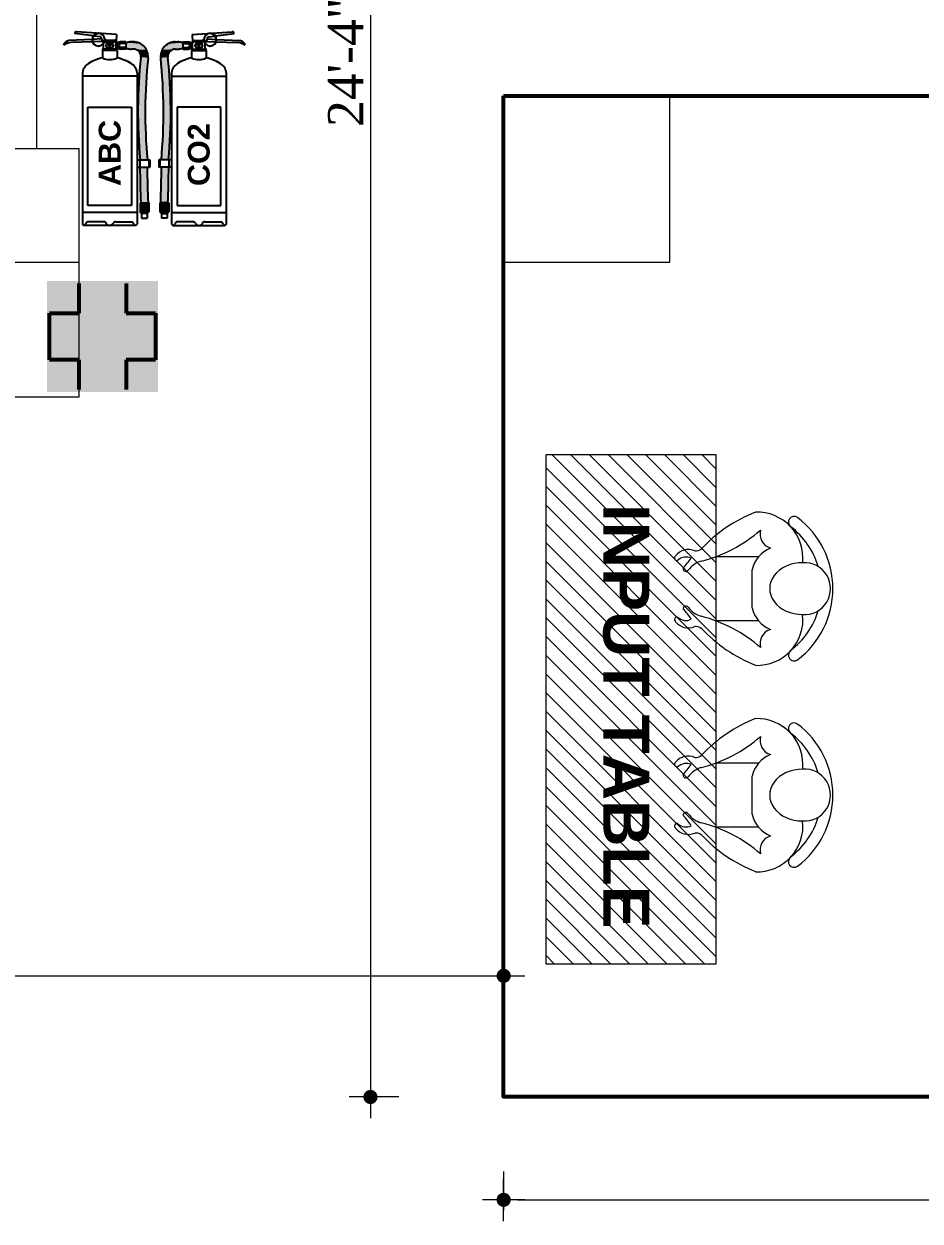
# Model space of a CAD drawing. Header units: inches. Extents: x -250485 to 735580, y -140410 to 288049.
# Drawn here: x 37189 to 37315.6, y 21532 to 21701.2 of the extents above; entities that cross this region are included whole.
import ezdxf

# ---------------------------------------------------------------- set-up
doc = ezdxf.new("R2010")
doc.units = ezdxf.units.IN
doc.header["$MEASUREMENT"] = 0
doc.header["$PDMODE"] = 35
doc.layers.get('0').update_dxf_attribs({"lineweight": 0})
doc.layers.get('Defpoints').update_dxf_attribs({"lineweight": 0})
for name, color, linetype, lineweight in [('COLUMN-2', 102, 'Continuous', 0), ('DIM 01', 250, 'Continuous', 9), ('Layer1', 134, 'Continuous', 0), ('MAN', 215, 'Continuous', 0), ('sheet', 7, 'Continuous', 15), ('Table', 244, 'Continuous', 0), ('TEXT-1', 7, 'Continuous', 0), ('wall', 7, 'Continuous', 0), ('WALL (I)', 7, 'Continuous', 0)]:
    doc.layers.add(name, color=color, linetype=linetype, lineweight=lineweight)
doc.layers.add('FIREACC', color=30, linetype='Continuous')
doc.layers.add('OUTSIDE', color=253, linetype='Continuous')
doc.styles.add('REG', font='times.ttf')
doc.styles.get("Standard").update_dxf_attribs({"font": 'arialbd.ttf', "height": 24})
doc.dimstyles.new('Dim-Pres', dxfattribs={"dimtxt": 5.5, "dimasz": 2, "dimexe": 1.5, "dimexo": 1.5, "dimgap": 1, "dimtad": 3, "dimdec": 0, "dimzin": 3, "dimdsep": 46, "dimlunit": 4, "dimtxsty": 'REG', "dimblk": 'point', "dimcen": 2, "dimclrd": 256, "dimclre": 256, "dimclrt": 7, "dimadec": 0, "dimazin": 0, "dimtfac": 0.75, "dimtdec": 0, "dimtmove": 1, "dimatfit": 3, "dimldrblk": 'point', "dimfxl": 0, "dimtolj": 1, "dimtzin": 0, "dimlwd": -1, "dimlwe": -1, "dimarcsym": 1})

# ---------------------------------------------------------------- blocks, each defined once
blk = doc.blocks.new('A$C0A385B62')
at = {"layer": 'MAN'}
for p, q in [((12.80305191420848, 13.80214196451243), (5.246626955540705, 13.80214196451243)), ((5.246626955540705, 8.742395382917035), (5.246626955540705, 13.80214196451243)), ((12.80305191420848, 8.742395382917035), (12.80305191420848, 13.80214196451243)), ((6.784432283155183, 9.500194757591544), (11.265246586594, 9.500194757591544))]:
    blk.add_line(p, q, dxfattribs=at)
for centre, major_axis, ratio, start_param, end_param in [((6.291864998795062, 17.02653517760746), (1.330345823937488, -1.330345823937491), 0.9999999999977816, 3.011755567882602, 4.336791129735035), ((5.391966378050707, 18.34442382934912), (0.2134425236567027, 0.2134425236567026), 0.9999999999974256, -0.9903661476277168, 1.743844077507616), ((12.65771249169847, 18.34442382934912), (0.2134425236567026, -0.2134425236567027), 0.9999999999974256, 1.397748576082175, 4.131958801217509), ((11.75781387095412, 17.02653517760746), (1.330345823936892, 1.33034582393689), 0.9999999999985387, -1.195198476144889, 0.1298370857076663), ((6.722268590692692, 17.28868438648033), (1.014736198392688, 1.014736198392687), 0.9999999999994011, 1.590736801762065, 2.798432656722235), ((3.039559556335007, 20.8822419551766), (3.420265618158865, 3.420265618158862), 0.9999999999710878, 4.442781796797042, 4.759624155095366), ((8.738014996295531, 14.61653963441176), (2.185140766254475, -2.18514076625448), 0.9999999999983836, 3.016096205032031, 3.635716174250643), ((6.683346309542682, 17.32390668227572), (0.2195165364007317, -0.2195165364007318), 0.9999999999550492, 6.040082380256673, 8.853084092341538), ((11.3663325602065, 17.32390668227572), (0.2195165364007318, 0.2195165364007317), 0.9999999999550492, 0.5716938684278416, 3.384695580512707), ((9.311663873453654, 14.61653963441176), (2.185140766254467, 2.185140766254466), 0.999999999996424, -0.4941235206615008, 0.1254964485580055), ((53.02784726960453, 68.45595026975613), (46.44218521651676, -46.44218521651679), 0.9999999991443549, 4.81195643080859, 4.835193538654237), ((11.32741027905649, 17.28868438648033), (1.014736198392089, 1.014736198392089), 0.9999999999994885, -1.227636329928234, -0.0199404749671928), ((3.521507891495275, 16.15331630651462), (0.7438983915993324, -0.7438983915993334), 0.999999999998362, 0.1201904508699337, 0.9031787789964641), ((14.52817097825391, 16.15331630651462), (0.7438983915994333, 0.7438983915994326), 0.9999999999981568, 2.23841387459333, 3.021402202719569), ((16.25948536622672, 2.738926605114556), (12.32887152460413, 12.32887152460411), 0.9999999999998435, 1.534760500018879, 1.981494527452173), ((-10.8353074302031, 19.75662907895139), (12.12609851486674, 12.12609851486672), 0.9999999999981142, -1.50016072850486, -1.035996806125609), ((28.88498629995229, 19.75662907895139), (12.12609851483914, 12.12609851483913), 0.9999999999973719, 2.606793132918306, 3.070957055299133), ((1.823762386735323, 2.738926605114556), (12.32887152460242, 12.32887152460241), 0.9999999999992137, -0.4106982006575655, 0.0360358267760297), ((5.405420545281231, 8.934852985392807), (3.824465016098026, -3.824465016098032), 0.9999999999988436, 3.892703976422086, 5.607303683974293), ((2.58651944003577, 6.861145151346589), (1.216868306365082, 1.21686830636508), 0.9999999999942101, -0.4917908428322868, 1.062111035292349), ((7.560825747681518, 5.985419404034928), (2.545234036173748, 2.545234036173744), 0.9999999999964052, 1.002801220004055, 1.96460807070512), ((10.48885312206766, 5.985419404034928), (2.545234036164584, 2.545234036164582), 0.9999999999986894, -0.393811743911866, 0.5679951067929987), ((12.64425832446068, 8.934852985392807), (3.824465016096659, 3.824465016096656), 0.999999999998776, 3.823709888529261, 5.53207398434725), ((15.46315942971341, 6.861145151346589), (1.216868306364642, -1.216868306364644), 0.9999999999951636, 2.079481618297084, 3.63338349642168), ((9.041623876484664, 3.602354411410942), (1.943723e-10, 3.839603214756363), 0.7931162535891396, 4.700072118899566, 7.865365617326588), ((1.210265428893761, 4.563088716834045), (0.4857340215551655, -0.4857340215551659), 0.9999999999895796, 1.452985512981384, 4.552068611643997), ((9.063361561591591, 10.50550035794413), (6.477965783192783, -6.47796578319279), 0.9999999999952726, 4.573278415513708, 5.207423431160726), ((9.02666349798892, 10.50551949737974), (6.477965783163669, -6.477965783163672), 0.9999999999950769, 5.787107780630661, 6.421252796283351), ((16.87070936117016, 4.575413284820115), (0.4752786104991503, 0.4752786104991493), 0.9999999999965778, -1.432728837689081, 1.708863815900708), ((9.02666349798892, 10.50551949737974), (7.428523004162264, 7.428523004162253), 0.999999999999676, 3.004593134476285, 4.850456469487568), ((9.04147259880483, 3.328248395865101), (2.159226453879345, -2.159226453879349), 0.9999999999947417, 3.851468289501696, 7.142929779361948)]:
    blk.add_ellipse(centre, major_axis=major_axis, ratio=ratio, start_param=start_param, end_param=end_param, dxfattribs=at)
blk = doc.blocks.new('er32')
at = {"lineweight": 53, "ltscale": 100000}
h = blk.add_hatch(color=98, dxfattribs=at)
h.paths.add_polyline_path([(-274598.7812167398, 140480.8244151031), (-274598.7812167398, 140402.5056517158), (-274520.4624533525, 140402.5056517158), (-274520.4624533525, 140480.8244151031)])
h.paths.add_polyline_path([(-274576.1972347049, 140479.1668751373), (-274543.0464353874, 140479.1668751373), (-274543.0464353874, 140458.2404330682), (-274522.1199933183, 140458.2404330682), (-274522.1199933183, 140425.0896337508), (-274543.0464353874, 140425.0896337508), (-274543.0464353874, 140404.1631916816), (-274576.1972347049, 140404.1631916816), (-274576.1972347049, 140425.0896337508), (-274597.123676774, 140425.0896337508), (-274597.123676774, 140458.2404330682), (-274576.1972347049, 140458.2404330682)], flags=16)
blk.add_hatch(color=7, dxfattribs=at).paths.add_polyline_path([(-274543.0464353874, 140425.0896337508), (-274522.1199933183, 140425.0896337508), (-274522.1199933183, 140458.2404330682), (-274543.0464353874, 140458.2404330682), (-274543.0464353874, 140479.1668751373), (-274576.1972347049, 140479.1668751373), (-274576.1972347049, 140458.2404330682), (-274597.123676774, 140458.2404330682), (-274597.123676774, 140425.0896337508), (-274576.1972347049, 140425.0896337508), (-274576.1972347049, 140404.1631916816), (-274543.0464353874, 140404.1631916816)])
at = {"color": 75, "lineweight": 53, "ltscale": 100000}
for p, q in [((-274576.1972347049, 140458.2404330682), (-274576.1972347049, 140479.1668751373)), ((-274543.0464353874, 140479.1668751373), (-274543.0464353874, 140458.2404330682)), ((-274597.123676774, 140425.0896337508), (-274597.123676774, 140458.2404330682)), ((-274597.123676774, 140458.2404330682), (-274576.1972347049, 140458.2404330682)), ((-274543.0464353874, 140458.2404330682), (-274522.1199933183, 140458.2404330682)), ((-274522.1199933183, 140458.2404330682), (-274522.1199933183, 140425.0896337508)), ((-274576.1972347049, 140425.0896337508), (-274597.123676774, 140425.0896337508)), ((-274576.1972347049, 140404.1631916816), (-274576.1972347049, 140425.0896337508)), ((-274522.1199933183, 140425.0896337508), (-274543.0464353874, 140425.0896337508)), ((-274543.0464353874, 140425.0896337508), (-274543.0464353874, 140404.1631916816))]:
    blk.add_line(p, q, dxfattribs=at)
blk = doc.blocks.new('*U196')
at = {"layer": 'OUTSIDE', "linetype": 'Continuous'}
for points in [[(-85.32244999257654, 497.9639038159056), (-100.1206953372707, 481.7628959296997), (-46.58240458666305, 485.7524235246261)], [(-64.2268043597207, 504.0000000000002), (-85.32244999257654, 497.9639038159056), (-52.38917803358263, 503.4320951673892)], [(-52.38917803358263, 503.4320951673892), (-85.32244999257654, 497.9639038159056), (-46.5824045866631, 502.2475764753741)], [(-43.17033814828281, 502.2475764753741), (-85.32244999257654, 497.9639038159056), (-43.17033814828284, 485.7524235246261)], [(-85.32244999257654, 497.9639038159056), (-43.17033814828281, 502.2475764753741), (-46.5824045866631, 502.2475764753741)], [(-85.32244999257654, 497.9639038159056), (-46.58240458666305, 485.7524235246261), (-43.17033814828284, 485.7524235246261)], [(-52.38917803358263, 503.4320951673892), (-58.28826156381679, 504.0000000000002), (-64.2268043597207, 504.0000000000002)], [(-100.1206953372707, 481.7628959296997), (-104.2268043597201, 460.2083003522725), (-78.87537294127681, 477.6231871184652)], [(-78.87537294127681, 477.6231871184652), (-104.2268043597201, 460.2083003522725), (-84.3459288340114, 462.3879306721428)], [(-84.3459288340114, 462.3879306721428), (-104.2268043597201, 460.2083003522725), (-76.57034182775351, 321.2396900399291)], [(-104.2268043597201, 460.2083003522725), (-96.56989949402782, 320.1477179046095), (-76.57034182775351, 321.2396900399291)], [(-46.58240458666305, 485.7524235246261), (-100.1206953372707, 481.7628959296997), (-63.99665396971764, 484.0000000000001)], [(-63.99665396971764, 484.0000000000001), (-100.1206953372707, 481.7628959296997), (-78.87537294127681, 477.6231871184652)], [(-46.58240458666305, 485.7524235246261), (-63.99665396971764, 484.0000000000001), (-52.38917803358237, 484.5679048326111)], [(-52.38917803358237, 484.5679048326111), (-63.99665396971764, 484.0000000000001), (-58.28826156381629, 484.0000000000001)], [(-96.56989949402782, 320.1477179046095), (-102.4190117199102, 179.9999999999999), (-82.45553887509163, 180.0000000000001)], [(-76.57034182775351, 321.2396900399291), (-96.56989949402782, 320.1477179046095), (-82.45553887509163, 180.0000000000001)], [(-82.00619228560907, 159.9999999999999), (-102.8155253513701, 110.9931713836371), (-82.81042058501453, 110.993239492646)], [(-102.0072558220318, 160.0000000000015), (-102.8155253513701, 110.9931713836371), (-82.00619228560907, 159.9999999999999)], [(-102.8155253513701, 110.9931713836371), (-104.2268043597216, 61.99999999999989), (-84.21464371495358, 61.9999999999996)], [(-82.81042058501453, 110.993239492646), (-102.8155253513701, 110.9931713836371), (-84.21464371495358, 61.9999999999996)]]:
    blk.add_solid(points, dxfattribs=at)
blk = doc.blocks.new('*U195')
at = {"layer": 'OUTSIDE', "linetype": 'Continuous'}
for points in [[(0.3705905884929734, 499.8847790795911), (-0.01933780452461054, 488.2986923115643), (0.8515238589932892, 485.5167181619744)], [(0.8016827369949056, 499.8863108925835), (0.3705905884929734, 499.8847790795911), (0.8515238589932892, 485.5167181619744)], [(0.8515238589933176, 499.8864879945756), (0.8016827369949056, 499.8863108925835), (0.8515238589932892, 485.5167181619744)], [(1.232774885496724, 499.887842705576), (0.8515238589932892, 499.8864879945755), (1.705030789482493, 488.3048195635341)], [(0.8515238589932892, 499.8864879945755), (0.8515238589932893, 485.5167181619744), (1.705030789482493, 488.3048195635341)], [(-0.01933780452461054, 488.2986923115643), (-0.6676855718015552, 487.22540144927), (0.8515238589932892, 485.5167181619744)], [(-0.6676855718015552, 487.22540144927), (-0.2930877463059368, 486.0287458716072), (0.8515238589932892, 485.5167181619744)], [(1.705030789482493, 488.3048195635341), (0.8515238589932893, 485.5167181619744), (2.361092402477108, 487.2353573389602)], [(2.361092402477108, 487.2353573389602), (0.8515238589932893, 485.5167181619744), (1.993833588939787, 486.0356543533363)]]:
    blk.add_solid(points, dxfattribs=at)
blk = doc.blocks.new('CO2')
at = {"layer": 'FIREACC', "color": 31}
for p, q in [((-39656.97421815342, 31717.15782071524), (-39568.94316435458, 31723.56248788581)), ((-39656.97421815342, 31717.15782071524), (-39655.8132126796, 31701.19999923831)), ((-39605.90669161428, 31714.07389078449), (-39564.66345761689, 31719.86328388503)), ((-39630.46906200623, 31701.19999923831), (-39655.86409654149, 31701.19999923831)), ((-39655.86409654149, 31685.19999923831), (-39655.86409654149, 31701.19999923831)), ((-39655.27029174964, 31701.23949925229), (-39655.69989663908, 31707.14434491057)), ((-39651.59368396028, 31702.62424525912), (-39630.71010334627, 31701.93582803794)), ((-39651.5800993897, 31705.07501653001), (-39631.1540546934, 31703.97596497561)), ((-39651.46408193126, 31703.4803764256), (-39651.5800993897, 31705.07501653001)), ((-39630.70961309572, 31703.95205118143), (-39626.11605992986, 31703.70488870714)), ((-39630.24938058284, 31701.92064053296), (-39604.62305888372, 31701.07588112609)), ((-39628.13590793147, 31701.19999923831), (-39630.00437885329, 31701.19999923831)), ((-39628.13590793148, 31697.77945797917), (-39628.13590793147, 31701.19999923831)), ((-39628.13590793149, 31685.19999923829), (-39628.13590793148, 31697.07160677174)), ((-39623.81337847751, 31709.2986182217), (-39623.59343791925, 31706.27557290161)), ((-39623.69805561154, 31707.71352517192), (-39603.74627144561, 31706.65041443913)), ((-39621.75332707567, 31711.84946769456), (-39606.39668190511, 31714.00510989283)), ((-39604.16233612029, 31701.06069362111), (-39557.50268499574, 31699.52258059529)), ((-39603.30795331705, 31706.62705909893), (-39552.10837632907, 31703.89894118438)), ((-39658.00000223649, 31681.99999923831), (-39626.00000223649, 31681.99999923831)), ((-39658.00000223649, 31681.99999923831), (-39658.00000223649, 31665.99999923831)), ((-39657.2000022365, 31685.19999923831), (-39626.80000223649, 31685.19999923831)), ((-39657.2000022365, 31683.59999923831), (-39657.2000022365, 31681.99999923831)), ((-39657.2000022365, 31683.59999923831), (-39626.80000223649, 31683.59999923831)), ((-39626.80000223649, 31683.59999923831), (-39626.80000223649, 31681.99999923831)), ((-39626.00000223649, 31681.99999923831), (-39626.00000223649, 31665.99999923831)), ((-39702.00000223649, 31633.63535397852), (-39702.00000223649, 31300.61219740356)), ((-39582.00000223649, 31633.63535397852), (-39582.00000223649, 31300.61219740356)), ((-39655.25905597051, 31305.56047166483), (-39690.95916570452, 31305.56047166483)), ((-39628.74094850248, 31305.56047166483), (-39593.91943805561, 31305.56047166483))]:
    blk.add_line(p, q, dxfattribs=at)
for centre, radius in [((-39653.41769874268, 31703.33824174794), 0.8183474088935362), ((-39642.00000223649, 31693.19999923831), 8), ((-39642.00000223649, 31693.19999923831), 7.106572239385105)]:
    blk.add_circle(centre, radius, dxfattribs=at)
for centre, radius, start, end in [((-39568.65291298613, 31719.57303251658), 4, 4.161201773591006, 94.16120177360612), ((-39653.41769874268, 31703.33824174794), 1.958780465609198, 184.161201773591, 4.161201773591006), ((-39625.98711114078, 31706.10142208053), 2.4, 266.9200913770605, 4.161201773591006), ((-39621.41970525597, 31709.47276904277), 2.4, 97.99051071294484, 184.161201773591), ((-39562.26697516128, 31655.61933604848), 44.16099345032107, 59.9746058364514, 83.80661489771187), ((-39555.58365852126, 31687.65097629961), 16.61547318652746, 21.92134694405758, 77.92690524561954), ((-39641.50431662986, 31581.13651165689), 86.4518314908062, 100.9999314663125, 123.2079516580013), ((-39657.2000022365, 31684.39999923831), 0.8, 90, 270), ((-39626.80000223649, 31684.39999923831), 0.8, 270, 90), ((-39642.49568784313, 31581.13651165689), 86.4518314908062, 56.79204834199869, 79.00006853368747), ((-39675.90305952929, 31630.6111380338), 26.27158732819595, 119.5310539367096, 173.3898249422642), ((-39608.09694494369, 31630.6111380338), 26.27158732819595, 6.610175057735777, 60.46894606329043), ((-39697.82066210172, 31302.30766942699), 4.510156243896425, 202.0813790074484, 252.7663303762986), ((-39699.37531281078, 31302.41838571994), 4.445897769216369, 276.3773104451855, 340.9867885307782), ((-39686.51138775713, 31298.31903500475), 9.057213808747582, 135.2683196028738, 162.9810424791959), ((-39690.51986606095, 31301.84476212091), 3.741588110906651, 83.25735356873065, 130.4173600918567), ((-39654.85648538131, 31298.78422512367), 6.788194182984941, 39.64174419392131, 93.39989353885062), ((-39642.34061178009, 31305.73914202869), 7.746634494490161, 199.8005553779057, 272.5200340672757), ((-39641.65939269289, 31305.73914202869), 7.746634494490161, 267.4799659327243, 340.1994446220943), ((-39629.14351909167, 31298.78422512367), 6.788194182984941, 86.6001064611494, 140.3582558060787), ((-39593.48013841204, 31301.84476212091), 3.741588110906651, 49.58263990814331, 96.74264643126935), ((-39597.48861671585, 31298.31903500475), 9.057213808747582, 17.01895752080413, 44.73168039712625), ((-39584.6246916622, 31302.41838571994), 4.445897769216369, 199.0132114692218, 263.6226895548145), ((-39586.17934237127, 31302.30766942699), 4.510156243896425, 287.2336696237014, 337.9186209925516)]:
    blk.add_arc(centre, radius, start, end, dxfattribs=at)
at = {"layer": 'OUTSIDE', "color": 31}
for p, q in [((-39694.06266481146, 31701.19999923831), (-39689.31183057474, 31701.19999923831)), ((-39677.21749184231, 31701.19999923831), (-39665.83002436409, 31701.19999923831)), ((-39677.21749184231, 31701.19999923831), (-39677.21749184231, 31685.19999923831)), ((-39677.21749184231, 31697.7504390045), (-39665.53586894002, 31697.7504390045)), ((-39677.21749184231, 31688.64955947212), (-39665.53586894002, 31688.64955947212)), ((-39677.10292482857, 31698.87539422942), (-39665.53586894002, 31698.87539422942)), ((-39661.21749184231, 31699.4765599996), (-39655.86409654149, 31699.4765599996)), ((-39661.21749184231, 31699.4765599996), (-39661.21749184231, 31686.92343847701)), ((-39661.21749184231, 31695.46109384596), (-39655.86409654149, 31695.46109384596)), ((-39661.21749184231, 31690.93890463065), (-39655.86409654149, 31690.93890463065)), ((-39655.8132126796, 31701.19999923831), (-39655.27029174964, 31701.23949925229)), ((-39644.89181889442, 31695.00113498025), (-39646.79253478844, 31696.18497466893)), ((-39642.6697876188, 31689.43836007474), (-39644.73631132791, 31699.75865623116)), ((-39642.38474885289, 31697.90782250198), (-39642.69669156731, 31688.63895308756)), ((-39642.38474885289, 31697.90782250198), (-39642.03987513409, 31697.90904795237)), ((-39641.69500141529, 31697.91027340277), (-39642.03987513409, 31697.90904795237)), ((-39641.69500141529, 31697.91027340277), (-39642.03987513409, 31697.90904795237)), ((-39641.69500141529, 31697.91027340277), (-39641.3171966921, 31688.64385488913)), ((-39641.33021685419, 31689.43836007474), (-39639.26369314508, 31699.75865623116)), ((-39639.10818557857, 31695.00113498025), (-39637.20746968454, 31696.18497466893)), ((-39632.42188396079, 31706.35922440747), (-39630.58635701504, 31706.35922440747)), ((-39630.58635701504, 31705.67390555312), (-39632.42188396079, 31705.67390555312)), ((-39677.21749184231, 31685.19999923831), (-39665.83002436409, 31685.19999923831)), ((-39677.10292482857, 31687.5246042472), (-39665.53586894002, 31687.5246042472)), ((-39661.21749184231, 31686.92343847701), (-39655.86409654149, 31686.92343847701)), ((-39702.00000223649, 31625.99999923831), (-39582.00000223649, 31625.99999923831)), ((-39702.00000223649, 31325.99999923831), (-39582.00000223649, 31325.99999923831)), ((-39699.15688322484, 31297.99999923831), (-39584.84312124814, 31297.99999923831))]:
    blk.add_line(p, q, dxfattribs=at)
at = {"layer": 'OUTSIDE', "color": 1}
for p, q in [((-39677.28870874889, 31699.79806041861), (-39679.94714499301, 31699.79806041861)), ((-39694.06266481146, 31685.19999923831), (-39689.31183057474, 31685.19999923831)), ((-39677.28870874889, 31686.60193805801), (-39679.94714499301, 31686.60193805801)), ((-39690.00000223649, 31557.83166190606), (-39690.00000223649, 31341.83166190606)), ((-39594.00000223649, 31557.83166190606), (-39690.00000223649, 31557.83166190606)), ((-39594.00000223649, 31341.83166190606), (-39594.00000223649, 31557.83166190606)), ((-39730.00000223649, 31441.99999923831), (-39730.00000223649, 31425.99999923831)), ((-39702.00000223649, 31441.99999923831), (-39730.00000223649, 31441.99999923831)), ((-39702.00000223649, 31425.99999923831), (-39730.00000223649, 31425.99999923831)), ((-39727.92427599657, 31441.99999923831), (-39727.92427599657, 31425.99999923831)), ((-39707.99722404387, 31441.99999923831), (-39707.99722404387, 31425.99999923831)), ((-39727.66266481146, 31347.59999923831), (-39727.66266481146, 31345.99999923831)), ((-39708.46266481146, 31347.59999923831), (-39727.66266481146, 31347.59999923831)), ((-39708.46266481146, 31347.59999923831), (-39708.46266481146, 31345.99999923831)), ((-39727.17965297739, 31345.99999923831), (-39727.66266481146, 31345.99999923831)), ((-39727.66266481146, 31345.99999923831), (-39727.66266481146, 31328.03787390718)), ((-39727.17965297739, 31345.90454361033), (-39727.17965297739, 31328.03787390718)), ((-39710.06266481146, 31325.99999923831), (-39726.06266481146, 31325.99999923831)), ((-39724.8612255858, 31324.95759741132), (-39724.8612255858, 31325.99999923831)), ((-39724.8612255858, 31324.95759741132), (-39711.26410403712, 31324.95759741132)), ((-39724.34725244934, 31324.95759741132), (-39724.34725244934, 31313.99999923831)), ((-39724.34725244934, 31324.14891093996), (-39711.77807717359, 31324.14891093996)), ((-39721.9398294056, 31345.99999923831), (-39724.3398294056, 31345.99999923831)), ((-39724.3398294056, 31345.90454361033), (-39724.3398294056, 31328.03787390718)), ((-39721.9398294056, 31345.90454361033), (-39721.9398294056, 31328.03787390718)), ((-39719.26266481147, 31325.99999923831), (-39719.26266481147, 31345.99999923831)), ((-39716.86266481147, 31345.99999923831), (-39719.26266481147, 31345.99999923831)), ((-39716.86266481147, 31325.99999923831), (-39716.86266481147, 31345.99999923831)), ((-39716.86266481147, 31325.99999923831), (-39716.86266481147, 31345.99999923831)), ((-39714.18550021733, 31345.99999923831), (-39711.78550021733, 31345.99999923831)), ((-39714.18550021733, 31345.90454361033), (-39714.18550021733, 31328.03787390718)), ((-39711.78550021733, 31345.90454361033), (-39711.78550021733, 31328.03787390718)), ((-39711.77807717359, 31324.95759741132), (-39711.77807717359, 31313.99999923831)), ((-39711.26410403712, 31324.95759741132), (-39711.26410403712, 31325.99999923831)), ((-39708.94567664554, 31345.99999923831), (-39708.46266481146, 31345.99999923831)), ((-39708.94567664554, 31345.90454361033), (-39708.94567664554, 31328.03787390718)), ((-39708.46266481146, 31345.99999923831), (-39708.46266481146, 31328.03787390718)), ((-39690.00000223649, 31341.83166190606), (-39594.00000223649, 31341.83166190606)), ((-39711.77807717359, 31313.99999923831), (-39724.34725244934, 31313.99999923831))]:
    blk.add_line(p, q, dxfattribs=at)
at = {"layer": 'OUTSIDE', "color": 31}
for centre, radius, start, end in [((-39617.29031212315, 31705.92446233152), 14.00000000000002, 181.0254723143845, 178.2204258883847), ((-39617.29031212315, 31705.92446233152), 13.56348201375549, 181.058479122451, 178.1631339482463), ((-39693.97516367933, 31668.98875281839), 32.21136526713467, 90.15564232380036, 185.0262619337375), ((-39665.98451370552, 31693.75242791676), 7.44917348074163, 50.21267656526535, 88.81165045793634), ((-39665.60455894702, 31700.85419749495), 1.97999512139738, 271.9881045816276, 358.952635251906), ((-39667.8999722701, 31693.19999923831), 5.127912501300102, 297.4533627237134, 62.54663727628661), ((-39642.00000223649, 31693.19999923831), 5.646100121581375, 115.6307568330701, 148.0837461064224), ((-39642.00000223649, 31693.19999923831), 3.406859777564114, 125.5002848653633, 148.0837461064224), ((-39642.00336504308, 31687.63415561575), 1.220786479507285, 124.6063040113238, 55.80087598661937), ((-39642.00000223649, 31693.19999923831), 3.406859777564114, 31.91625389357758, 54.49971513463676), ((-39642.00000223649, 31693.19999923831), 5.646100121581375, 31.91625389357758, 64.36924316692992), ((-39632.42188396079, 31706.01656498029), 0.3426594271722024, 90, 270), ((-39630.58635701504, 31706.01656498029), 0.3426594271722024, 270, 90), ((-40885.33036603311, 31546.59951943149), 1165.417478546644, 354.8506120877208, 5.888676871860587), ((-39693.97060465546, 31668.97774636115), 16.22251409254758, 90.32514607042171, 183.7726506249579), ((-40874.14207596747, 31547.15804894139), 1170.230801470604, 354.8443923906835, 5.922706600426561), ((-39691.26466120852, 31730.22266944483), 45.06500171984693, 272.4836124789126, 284.5448394871995), ((-39665.98451370552, 31692.64757055986), 7.449173480741412, 271.1883495420636, 309.7873234347346), ((-39665.60455894702, 31685.54580098166), 1.97999512139738, 1.047364748094016, 88.01189541837239), ((-39644.07118714152, 31689.82073157077), 27.59418740975647, 239.6836807657238, 274.3045973027859), ((-39639.48759610521, 31687.91048400103), 25.72906004705709, 264.3962188460133, 301.6155030857548)]:
    blk.add_arc(centre, radius, start, end, dxfattribs=at)
at = {"layer": 'OUTSIDE', "color": 1}
for centre, radius, start, end in [((-39691.26466120852, 31656.17732903178), 45.06500171984693, 75.45516051280059, 87.51638752108734), ((-42910.41047230368, 31458.9406632985), 3186.29372509093, 357.9974698939825, 359.4076520215845), ((-42910.41047230368, 31458.9406632985), 3202.29372509093, 358.0074794181896, 359.4106117448744), ((-39724.76261039645, 31328.66775586244), 2.967670279460564, 192.2541209117958, 244.0190433606823), ((-39724.27959856237, 31328.66775586244), 2.967670279460564, 192.2541209117958, 244.0190433606823), ((-39721.43977499059, 31328.66775586244), 2.967670279460564, 192.2541209117958, 244.0190433606823), ((-39719.03977499059, 31328.66775586244), 2.967670279460564, 192.2541209117958, 244.0190433606823), ((-39717.08555463234, 31328.66775586244), 2.967670279460564, 295.9809566393177, 347.7458790882043), ((-39714.68555463233, 31328.66775586244), 2.967670279460564, 295.9809566393177, 347.7458790882043), ((-39711.84573106055, 31328.66775586244), 2.967670279460564, 295.9809566393177, 347.7458790882043), ((-39711.36271922648, 31328.66775586244), 2.967670279460564, 295.9809566393177, 347.7458790882043)]:
    blk.add_arc(centre, radius, start, end, dxfattribs=at)
at = {"layer": 'OUTSIDE', "color": 1, "linetype": 'Continuous', "xscale": 0.8000000000029104, "yscale": 0.7999999999992724, "zscale": 0.7999999999999443}
blk.add_blockref('*U196', (-39642.68122132368, 31297.99999923831), dxfattribs=at)
at = {"layer": 'OUTSIDE', "color": 31, "linetype": 'Continuous', "xscale": 0.8000000000029104, "yscale": 0.7999999999992724, "zscale": 0.7999999999999443}
blk.add_blockref('*U195', (-39642.68122132368, 31297.99999923831), dxfattribs=at)
at = {"layer": 'sheet', "color": 5, "insert": (-39666.5, 31384.5), "char_height": 48, "width": 165, "attachment_point": 1, "rotation": 90}
blk.add_mtext('{\\C6;CO2}', dxfattribs=at)
blk = doc.blocks.new('ABC')
at = {"layer": 'FIREACC', "color": 11}
for p, q in [((-39151.59330838572, 31714.07389078449), (-39192.83654238311, 31719.86328388503)), ((-39100.52578184658, 31717.15782071524), (-39188.55683564542, 31723.56248788581)), ((-39100.52578184658, 31717.15782071524), (-39101.6867873204, 31701.19999923831)), ((-39154.19204668295, 31706.62705909893), (-39205.39162367093, 31703.89894118438)), ((-39153.33766387971, 31701.06069362111), (-39199.99731500426, 31699.52258059529)), ((-39133.80194438846, 31707.71352517192), (-39153.75372855439, 31706.65041443913)), ((-39127.25061941716, 31701.92064053296), (-39152.87694111628, 31701.07588112609)), ((-39135.74667292433, 31711.84946769456), (-39151.10331809489, 31714.00510989283)), ((-39133.68662152249, 31709.2986182217), (-39133.90656208075, 31706.27557290161)), ((-39126.79038690428, 31703.95205118143), (-39131.38394007014, 31703.70488870714)), ((-39129.36409206852, 31697.77945797917), (-39129.36409206853, 31701.19999923831)), ((-39129.36409206853, 31701.19999923831), (-39127.49562114671, 31701.19999923831)), ((-39129.36409206851, 31685.19999923829), (-39129.36409206852, 31697.07160677174)), ((-39127.03093799377, 31701.19999923831), (-39101.63590345851, 31701.19999923831)), ((-39105.90631603972, 31702.62424525912), (-39126.78989665373, 31701.93582803794)), ((-39105.9199006103, 31705.07501653001), (-39126.3459453066, 31703.97596497561)), ((-39106.03591806874, 31703.4803764256), (-39105.9199006103, 31705.07501653001)), ((-39102.22970825036, 31701.23949925229), (-39101.80010336092, 31707.14434491057)), ((-39101.63590345851, 31685.19999923831), (-39101.63590345851, 31701.19999923831)), ((-39099.49999776351, 31681.99999923831), (-39131.49999776351, 31681.99999923831)), ((-39131.49999776351, 31681.99999923831), (-39131.49999776351, 31665.99999923831)), ((-39100.2999977635, 31685.19999923831), (-39130.69999776351, 31685.19999923831)), ((-39130.69999776351, 31683.59999923831), (-39130.69999776351, 31681.99999923831)), ((-39100.2999977635, 31683.59999923831), (-39130.69999776351, 31683.59999923831)), ((-39100.2999977635, 31683.59999923831), (-39100.2999977635, 31681.99999923831)), ((-39099.49999776351, 31681.99999923831), (-39099.49999776351, 31665.99999923831)), ((-39175.49999776351, 31633.63535397852), (-39175.49999776351, 31300.61219740356)), ((-39055.49999776351, 31633.63535397852), (-39055.49999776351, 31300.61219740356)), ((-39128.75905149752, 31305.56047166483), (-39163.58056194439, 31305.56047166483)), ((-39102.24094402949, 31305.56047166483), (-39066.54083429548, 31305.56047166483))]:
    blk.add_line(p, q, dxfattribs=at)
for centre, radius in [((-39115.49999776351, 31693.19999923831), 8), ((-39115.49999776351, 31693.19999923831), 7.106572239385105), ((-39104.08230125732, 31703.33824174794), 0.8183474088935362)]:
    blk.add_circle(centre, radius, dxfattribs=at)
for centre, radius, start, end in [((-39188.84708701387, 31719.57303251658), 4, 85.83879822598405, 175.8387982264182), ((-39201.91634147874, 31687.65097629961), 16.61547318652746, 102.0730947543689, 158.0786530559907), ((-39195.23302483872, 31655.61933604848), 44.16099345032107, 96.1933851022913, 120.0253941634977), ((-39136.08029474403, 31709.47276904277), 2.4, 355.8387982264182, 82.00948928665606), ((-39131.51288885922, 31706.10142208053), 2.4, 175.8387982264182, 273.0799086225262), ((-39104.08230125732, 31703.33824174794), 1.958780465609198, 175.8387982264182, 355.8387982264182), ((-39115.00431215687, 31581.13651165689), 86.4518314908062, 100.9999314663238, 123.2079516583439), ((-39130.69999776351, 31684.39999923831), 0.8, 90, 270), ((-39100.2999977635, 31684.39999923831), 0.8, 270, 90), ((-39115.99568337014, 31581.13651165689), 86.4518314908062, 56.7920483416561, 79.00006853367618), ((-39149.40305505631, 31630.6111380338), 26.27158732819595, 119.5310539367202, 173.3898249423017), ((-39081.59694047071, 31630.6111380338), 26.27158732819595, 6.610175057698353, 60.46894606327978), ((-39171.32065762873, 31302.30766942699), 4.510156243896425, 202.0813790075031, 252.7663303763403), ((-39172.8753083378, 31302.41838571994), 4.445897769216369, 276.3773104451917, 340.9867885308898), ((-39160.01138328415, 31298.31903500475), 9.057213808747582, 135.2683196029056, 162.981042479239), ((-39164.01986158796, 31301.84476212091), 3.741588110906651, 83.25735356914021, 130.4173600919357), ((-39128.35648090833, 31298.78422512367), 6.788194182984941, 39.64174419386384, 93.39989353926579), ((-39115.84060730711, 31305.73914202869), 7.746634494490161, 199.8005553778552, 272.5200340672729), ((-39115.15938821991, 31305.73914202869), 7.746634494490161, 267.4799659327271, 340.1994446221448), ((-39102.64351461869, 31298.78422512367), 6.788194182984941, 86.60010646156651, 140.3582558061362), ((-39066.98013393905, 31301.84476212091), 3.741588110906651, 49.58263990806434, 96.74264643085979), ((-39070.98861224287, 31298.31903500475), 9.057213808747582, 17.018957520761, 44.7316803970944), ((-39058.12468718922, 31302.41838571994), 4.445897769216369, 199.0132114691102, 263.6226895548083), ((-39059.67933789828, 31302.30766942699), 4.510156243896425, 287.2336696236597, 337.9186209924969)]:
    blk.add_arc(centre, radius, start, end, dxfattribs=at)
at = {"layer": 'OUTSIDE', "color": 11}
for p, q in [((-39125.07811603921, 31706.35922440747), (-39126.91364298496, 31706.35922440747)), ((-39126.91364298496, 31705.67390555312), (-39125.07811603921, 31705.67390555312)), ((-39118.39181442143, 31695.00113498025), (-39120.29253031546, 31696.18497466893)), ((-39116.16978314581, 31689.43836007474), (-39118.23630685492, 31699.75865623116)), ((-39115.80499858471, 31697.91027340277), (-39116.1828033079, 31688.64385488913)), ((-39115.80499858471, 31697.91027340277), (-39115.46012486591, 31697.90904795237)), ((-39115.80499858471, 31697.91027340277), (-39115.46012486591, 31697.90904795237)), ((-39115.11525114711, 31697.90782250198), (-39115.46012486591, 31697.90904795237)), ((-39115.11525114711, 31697.90782250198), (-39114.80330843269, 31688.63895308756)), ((-39114.8302123812, 31689.43836007474), (-39112.76368867209, 31699.75865623116)), ((-39112.60818110558, 31695.00113498025), (-39110.70746521156, 31696.18497466893)), ((-39101.6867873204, 31701.19999923831), (-39102.22970825036, 31701.23949925229)), ((-39096.28250815769, 31699.4765599996), (-39101.63590345851, 31699.4765599996)), ((-39096.28250815769, 31695.46109384596), (-39101.63590345851, 31695.46109384596)), ((-39096.28250815769, 31690.93890463065), (-39101.63590345851, 31690.93890463065)), ((-39096.28250815769, 31699.4765599996), (-39096.28250815769, 31686.92343847701)), ((-39080.39707517143, 31698.87539422942), (-39091.96413105998, 31698.87539422942)), ((-39080.28250815769, 31697.7504390045), (-39091.96413105998, 31697.7504390045)), ((-39080.28250815769, 31688.64955947212), (-39091.96413105998, 31688.64955947212)), ((-39080.28250815769, 31701.19999923831), (-39091.66997563591, 31701.19999923831)), ((-39080.28250815769, 31701.19999923831), (-39080.28250815769, 31685.19999923831)), ((-39096.28250815769, 31686.92343847701), (-39101.63590345851, 31686.92343847701)), ((-39080.39707517143, 31687.5246042472), (-39091.96413105998, 31687.5246042472)), ((-39080.28250815769, 31685.19999923831), (-39091.66997563591, 31685.19999923831)), ((-39080.21129125111, 31686.60193805801), (-39077.55285500699, 31686.60193805801)), ((-39063.43733518854, 31685.19999923831), (-39068.18816942526, 31685.19999923831)), ((-39055.49999776351, 31625.99999923831), (-39175.49999776351, 31625.99999923831)), ((-39055.49999776351, 31325.99999923831), (-39175.49999776351, 31325.99999923831)), ((-39058.34311677516, 31297.99999923831), (-39172.65687875186, 31297.99999923831))]:
    blk.add_line(p, q, dxfattribs=at)
at = {"layer": 'OUTSIDE', "color": 1}
for p, q in [((-39080.21129125111, 31699.79806041861), (-39077.55285500699, 31699.79806041861)), ((-39063.43733518854, 31701.19999923831), (-39068.18816942526, 31701.19999923831)), ((-39163.49999776351, 31341.83166190606), (-39163.49999776351, 31557.83166190606)), ((-39163.49999776351, 31557.83166190606), (-39067.49999776351, 31557.83166190606)), ((-39067.49999776351, 31557.83166190606), (-39067.49999776351, 31341.83166190606)), ((-39055.49999776351, 31441.99999923831), (-39027.49999776351, 31441.99999923831)), ((-39055.49999776351, 31425.99999923831), (-39027.49999776351, 31425.99999923831)), ((-39049.50277595613, 31441.99999923831), (-39049.50277595613, 31425.99999923831)), ((-39029.57572400343, 31441.99999923831), (-39029.57572400343, 31425.99999923831)), ((-39027.49999776351, 31441.99999923831), (-39027.49999776351, 31425.99999923831)), ((-39049.03733518854, 31347.59999923831), (-39049.03733518854, 31345.99999923831)), ((-39049.03733518854, 31347.59999923831), (-39029.83733518854, 31347.59999923831)), ((-39029.83733518854, 31347.59999923831), (-39029.83733518854, 31345.99999923831)), ((-39067.49999776351, 31341.83166190606), (-39163.49999776351, 31341.83166190606)), ((-39048.55432335446, 31345.99999923831), (-39049.03733518854, 31345.99999923831)), ((-39049.03733518854, 31345.99999923831), (-39049.03733518854, 31328.03787390718)), ((-39048.55432335446, 31345.90454361033), (-39048.55432335446, 31328.03787390718)), ((-39047.43733518854, 31325.99999923831), (-39031.43733518854, 31325.99999923831)), ((-39046.23589596288, 31324.95759741132), (-39046.23589596288, 31325.99999923831)), ((-39032.6387744142, 31324.95759741132), (-39046.23589596288, 31324.95759741132)), ((-39045.72192282641, 31324.95759741132), (-39045.72192282641, 31313.99999923831)), ((-39033.15274755066, 31324.14891093996), (-39045.72192282641, 31324.14891093996)), ((-39043.31449978267, 31345.99999923831), (-39045.71449978267, 31345.99999923831)), ((-39045.71449978267, 31345.90454361033), (-39045.71449978267, 31328.03787390718)), ((-39043.31449978267, 31345.90454361033), (-39043.31449978267, 31328.03787390718)), ((-39040.63733518853, 31325.99999923831), (-39040.63733518853, 31345.99999923831)), ((-39040.63733518853, 31325.99999923831), (-39040.63733518853, 31345.99999923831)), ((-39040.63733518853, 31345.99999923831), (-39038.23733518853, 31345.99999923831)), ((-39038.23733518853, 31325.99999923831), (-39038.23733518853, 31345.99999923831)), ((-39035.5601705944, 31345.99999923831), (-39033.1601705944, 31345.99999923831)), ((-39035.5601705944, 31345.90454361033), (-39035.5601705944, 31328.03787390718)), ((-39033.1601705944, 31345.90454361033), (-39033.1601705944, 31328.03787390718)), ((-39033.15274755066, 31324.95759741132), (-39033.15274755066, 31313.99999923831)), ((-39032.6387744142, 31324.95759741132), (-39032.6387744142, 31325.99999923831)), ((-39030.32034702261, 31345.99999923831), (-39029.83733518854, 31345.99999923831)), ((-39030.32034702261, 31345.90454361033), (-39030.32034702261, 31328.03787390718)), ((-39029.83733518854, 31345.99999923831), (-39029.83733518854, 31328.03787390718)), ((-39045.72192282641, 31313.99999923831), (-39033.15274755066, 31313.99999923831))]:
    blk.add_line(p, q, dxfattribs=at)
at = {"layer": 'OUTSIDE', "color": 11}
for centre, radius, start, end in [((-39140.20968787685, 31705.92446233152), 14.00000000000002, 1.779574111614461, 358.9745276856144), ((-39140.20968787685, 31705.92446233152), 13.56348201375549, 1.836866051761991, 358.9415208775528), ((-39126.91364298496, 31706.01656498029), 0.3426594271722024, 90, 270), ((-39125.07811603921, 31706.01656498029), 0.3426594271722024, 270, 90), ((-39115.49999776351, 31693.19999923831), 5.646100121581375, 115.6307568330536, 148.083746106334), ((-39115.49999776351, 31693.19999923831), 3.406859777564114, 125.5002848650492, 148.083746106334), ((-39115.49663495692, 31687.63415561575), 1.220786479507285, 124.1991240133483, 55.39369598900733), ((-39115.49999776351, 31693.19999923831), 3.406859777564114, 31.91625389366603, 54.49971513495079), ((-39115.49999776351, 31693.19999923831), 5.646100121581375, 31.91625389366603, 64.36924316694646), ((-39091.51548629448, 31693.75242791676), 7.44917348074163, 91.18834954247889, 129.7873234350234), ((-39089.6000277299, 31693.19999923831), 5.127912501300102, 117.45336272377, 242.5466372762301), ((-39091.89544105298, 31700.85419749495), 1.97999512139738, 181.0473647480879, 268.0118954183694), ((-39063.52483632067, 31668.98875281839), 32.21136526713467, 354.9737380662306, 89.84435767661657), ((-39118.01240389479, 31687.91048400103), 25.72906004705709, 238.384496914244, 275.6037811539796), ((-39113.42881285848, 31689.82073157077), 27.59418740975647, 265.6954026968052, 300.3163192341918), ((-39091.51548629448, 31692.64757055986), 7.449173480741412, 230.2126765649766, 268.8116504575211), ((-39091.89544105298, 31685.54580098166), 1.97999512139738, 91.98810458163064, 178.9526352519122), ((-39066.23533879148, 31730.22266944483), 45.06500171984693, 255.4551605128194, 267.5163875206698), ((-39063.52939534454, 31668.97774636115), 16.22251409254758, 356.2273493750603, 89.6748539295784), ((-37883.35792403253, 31547.15804894139), 1170.230801470604, 174.0772933995791, 185.1556076093057)]:
    blk.add_arc(centre, radius, start, end, dxfattribs=at)
at = {"layer": 'OUTSIDE', "color": 1}
for centre, radius, start, end in [((-39066.23533879148, 31656.17732903178), 45.06500171984693, 92.48361247933018, 104.5448394871806), ((-37872.16963396689, 31546.59951943149), 1165.417478546644, 174.111323128172, 185.1493879122908), ((-35847.08952769632, 31458.9406632985), 3202.29372509093, 180.5893882551241, 181.9925205818197), ((-35847.08952769632, 31458.9406632985), 3186.29372509093, 180.5923479784195, 182.0025301060141), ((-39046.13728077352, 31328.66775586244), 2.967670279460564, 192.254120911816, 244.0190433603399), ((-39045.65426893945, 31328.66775586244), 2.967670279460564, 192.254120911816, 244.0190433603399), ((-39042.81444536767, 31328.66775586244), 2.967670279460564, 192.254120911816, 244.0190433603399), ((-39040.41444536766, 31328.66775586244), 2.967670279460564, 192.254120911816, 244.0190433603399), ((-39038.46022500941, 31328.66775586244), 2.967670279460564, 295.9809566396602, 347.745879088184), ((-39036.06022500941, 31328.66775586244), 2.967670279460564, 295.9809566396602, 347.745879088184), ((-39033.22040143763, 31328.66775586244), 2.967670279460564, 295.9809566396602, 347.745879088184), ((-39032.73738960355, 31328.66775586244), 2.967670279460564, 295.9809566396602, 347.745879088184)]:
    blk.add_arc(centre, radius, start, end, dxfattribs=at)
at = {"layer": 'OUTSIDE', "color": 11, "linetype": 'Continuous', "xscale": -0.8000000000029104, "yscale": 0.7999999999992724, "zscale": 0.7999999999999443}
blk.add_blockref('*U195', (-39114.81877867632, 31297.99999923831), dxfattribs=at)
at = {"layer": 'OUTSIDE', "color": 1, "linetype": 'Continuous', "xscale": -0.8000000000029104, "yscale": 0.7999999999992724, "zscale": 0.7999999999999443}
blk.add_blockref('*U196', (-39114.81877867632, 31297.99999923831), dxfattribs=at)
at = {"layer": 'sheet', "color": 5, "insert": (-39091, 31384.5), "char_height": 48, "width": 165, "attachment_point": 7, "rotation": 90.00000000000001}
blk.add_mtext('{\\C6;ABC}', dxfattribs=at)
blk = doc.blocks.new('dot')
at = {"color": 4}
for p, q in [((0, 1.5), (0, -1.5)), ((-1.5, 0), (1.5, 0))]:
    blk.add_line(p, q, dxfattribs=at)
at = {"color": 6, "const_width": 0.5}
blk.add_lwpolyline([(-0.25, 0, 1), (0.25, 0, 1)], format="xyb", close=True, dxfattribs=at)
blk = doc.blocks.new('point')
blk.add_blockref('dot', (0, 0))
blk = doc.blocks.new('*D779')
at = {"layer": 'Defpoints', "color": 0, "ltscale": 30, "transparency": 16777216}
for p in [(37256.76328754552, 21566.67766756794), (37059.76328754541, 21564.42795582721), (37256.76328754552, 21564.42795582721)]:
    blk.add_point(p, dxfattribs=at)
at = {"layer": 'Layer1', "ltscale": 30, "transparency": 16777216}
for p, q in [((37059.76328754541, 21565.92795582721), (37059.76328754541, 21568.17766756794)), ((37256.76328754552, 21565.92795582721), (37256.76328754552, 21568.17766756794)), ((37061.76328754541, 21566.67766756794), (37254.76328754552, 21566.67766756794))]:
    blk.add_line(p, q, dxfattribs=at)
at = {"layer": 'Layer1', "ltscale": 30, "transparency": 16777216, "xscale": 2, "yscale": 2, "zscale": 2, "rotation": 180}
blk.add_blockref('point', (37059.76328754541, 21566.67766756794), dxfattribs=at)
at = {"layer": 'Layer1', "ltscale": 30, "transparency": 16777216, "xscale": 2, "yscale": 2, "zscale": 2}
blk.add_blockref('point', (37256.76328754552, 21566.67766756794), dxfattribs=at)
at = {"layer": 'Layer1', "color": 7, "ltscale": 30, "transparency": 16777216, "insert": (37158.26328754547, 21570.22092639995), "char_height": 5, "attachment_point": 5, "style": 'REG'}
blk.add_mtext('\\A1;16\'-5"', dxfattribs=at)
blk = doc.blocks.new('*D790')
at = {"layer": 'Defpoints', "color": 0, "ltscale": 30, "transparency": 16777216}
for p in [(37256.76328754552, 21549.55196184195), (38163.76336302995, 21549.55196184195), (38163.76336302995, 21535.01604674367)]:
    blk.add_point(p, dxfattribs=at)
at = {"layer": 'Layer1', "ltscale": 30, "transparency": 16777216}
for p, q in [((37256.76328754552, 21539.01604674367), (37256.76328754552, 21533.51604674367)), ((38163.76336302995, 21539.01604674367), (38163.76336302995, 21533.51604674367)), ((37258.76328754552, 21535.01604674367), (38161.76336302995, 21535.01604674367))]:
    blk.add_line(p, q, dxfattribs=at)
at = {"layer": 'Layer1', "ltscale": 30, "transparency": 16777216, "xscale": 2, "yscale": 2, "zscale": 2, "rotation": 180}
blk.add_blockref('point', (37256.76328754552, 21535.01604674367), dxfattribs=at)
at = {"layer": 'Layer1', "ltscale": 30, "transparency": 16777216, "xscale": 2, "yscale": 2, "zscale": 2}
blk.add_blockref('point', (38163.76336302995, 21535.01604674367), dxfattribs=at)
at = {"layer": 'Layer1', "color": 7, "ltscale": 30, "transparency": 16777216, "insert": (37710.26332528773, 21538.56651538101), "char_height": 5, "attachment_point": 5, "style": 'REG'}
blk.add_mtext('\\A1;75\'-7"', dxfattribs=at)
blk = doc.blocks.new('*D794')
at = {"layer": 'Defpoints', "color": 0, "ltscale": 30, "transparency": 16777216}
for p in [(37256.76328754552, 21842.04675241013), (37237.93762461259, 21549.55196184195), (37256.76328754552, 21549.55196184195)]:
    blk.add_point(p, dxfattribs=at)
at = {"layer": 'Layer1', "ltscale": 30, "transparency": 16777216}
for p, q in [((37241.93762461259, 21842.04675241013), (37236.43762461259, 21842.04675241013)), ((37237.93762461259, 21840.04675241013), (37237.93762461259, 21551.55196184195)), ((37241.93762461259, 21549.55196184195), (37236.43762461259, 21549.55196184195))]:
    blk.add_line(p, q, dxfattribs=at)
at = {"layer": 'Layer1', "ltscale": 30, "transparency": 16777216, "xscale": 2, "yscale": 2, "zscale": 2}
for p, rotation in [((37237.93762461259, 21842.04675241013), 90), ((37237.93762461259, 21549.55196184195), 270)]:
    blk.add_blockref('point', p, dxfattribs=dict(at, rotation=rotation))
at = {"layer": 'Layer1', "color": 7, "ltscale": 30, "transparency": 16777216, "insert": (37234.43762461258, 21695.79935712604), "char_height": 5, "attachment_point": 5, "rotation": 90, "style": 'REG'}
blk.add_mtext('\\A1;24\'-4"', dxfattribs=at)

msp = doc.modelspace()

# ---------------------------------------------------------------- hatches: boundary and pattern name
at = {"layer": 'Table'}
h = msp.add_hatch(dxfattribs=at)
h.set_pattern_fill('ANSI31', scale=15, angle=-270.0000000000001, style=0)
h.set_pattern_definition([(134.9999999999999, (24530.08237499264, -228192.6116251946), (-1.325825214724777, -1.325825214724775), [])])
h.paths.add_polyline_path([(37286.76362744216, 21640.33276528487), (37286.76362744216, 21568.33276528487), (37262.76362744216, 21568.33276528488), (37262.76362744216, 21640.33276528488)])
h.paths.add_polyline_path([(37267.3200274585, 21634.43094398062), (37267.31968072297, 21572.64990714668), (37280.71429190965, 21572.64983197171), (37280.71463864519, 21634.43086880566)], flags=24)

# ---------------------------------------------------------------- linework, layer by layer
at = {"layer": 'COLUMN-2', "color": 7}
msp.add_lwpolyline([(37256.76328754552, 21667.54675241013), (37280.26328754552, 21667.54675241013), (37280.26328754552, 21691.04675241013), (37256.76328754552, 21691.04675241013)], close=True, dxfattribs=at)
at = {"layer": 'Table', "color": 7}
msp.add_lwpolyline([(37286.76362744216, 21640.33276528487), (37286.76362744216, 21568.33276528487), (37262.76362744216, 21568.33276528488), (37262.76362744216, 21640.33276528488)], close=True, dxfattribs=at)
at = {"layer": 'wall', "color": 75, "lineweight": 53, "ltscale": 100000}
msp.add_lwpolyline([(37256.76328754552, 21691.04675241013), (38163.76336302995, 21691.04675241013), (38163.76336302995, 21549.55196184195), (37256.76328754552, 21549.55196184195)], close=True, dxfattribs=at)
at = {"layer": 'WALL (I)', "color": 7, "ltscale": 30}
for p, q in [((37190.76328754552, 21683.54675241013), (37190.76328754552, 21913.79675241013)), ((37196.76328754552, 21648.52518091036), (37196.76328754552, 21667.54675241013)), ((37185.76328754552, 21648.52518091037), (37196.76328754552, 21648.52518091036))]:
    msp.add_line(p, q, dxfattribs=at)
msp.add_lwpolyline([(37196.76328754552, 21667.54675241013), (37196.76328754552, 21683.54675241013), (37185.76328754552, 21683.54675241013), (37185.76328754552, 21667.54675241013)], close=True, dxfattribs=at)

# ---------------------------------------------------------------- block references
at = {"layer": 'DIM 01', "color": 63, "lineweight": -2, "xscale": 0.2000000000007276, "yscale": 0.2000000000007276, "zscale": 0.2000000000007276}
msp.add_blockref('er32', (92112.00273468628, -6431.305176912228), dxfattribs=at)
at = {"layer": 'wall', "color": 1, "lineweight": 53, "xscale": 0.06433683165232651, "yscale": 0.06433683165232651, "zscale": 0.06433683165094806}
for name, p in [('ABC', (39717.65862034309, 19659.11894688971)), ('CO2', (39764.13804222117, 19659.11894688971))]:
    msp.add_blockref(name, p, dxfattribs=at)
at = {"layer": 'wall', "color": 7, "xscale": 1.199999999997089, "yscale": 1.199999999997089, "zscale": 1.199999999999999, "rotation": 90}
for p in [(37303.29226195158, 21610.54927692861), (37303.29226195158, 21581.37198751918)]:
    msp.add_blockref('A$C0A385B62', p, dxfattribs=at)

# ---------------------------------------------------------------- texts
at = {"layer": 'TEXT-1', "color": 7, "ltscale": 0.25, "insert": (37270.75829100921, 21603.3608360068), "char_height": 6.5, "width": 73.1895222565625, "attachment_point": 8, "rotation": 269.99967843720754}
msp.add_mtext('INPUT TABLE', dxfattribs=at)

# ---------------------------------------------------------------- dimensions: what is measured, and where the dimension line sits
at = {"layer": 'Layer1', "ltscale": 30}
dim = msp.add_linear_dim(base=(37237.93762461259, 21549.55196184195), p1=(37256.76328754552, 21842.04675241013), p2=(37256.76328754552, 21549.55196184195), angle=90, dimstyle='Dim-Pres', override={"dimtxt": 5, "dimfxl": 4, "dimfxlon": 1}, dxfattribs=at)
dim.commit()
dim.dimension.update_dxf_attribs({"geometry": '*D794', "text_midpoint": (37234.43762461258, 21695.79935712604)})
for base, p1, p2, picture, middle in [((37256.76328754552, 21566.67766756794), (37059.76328754541, 21564.42795582721), (37256.76328754552, 21564.42795582721), '*D779', (37158.26328754547, 21570.22092639995)), ((38163.76336302995, 21535.01604674367), (37256.76328754552, 21549.55196184195), (38163.76336302995, 21549.55196184195), '*D790', (37710.26332528773, 21538.56651538101))]:
    dim = msp.add_linear_dim(base=base, p1=p1, p2=p2, dimstyle='Dim-Pres', override={"dimtxt": 5, "dimfxl": 4, "dimfxlon": 1}, dxfattribs=at)
    dim.commit()
    dim.dimension.update_dxf_attribs({"geometry": picture, "text_midpoint": middle})

doc.saveas('drawing.dxf')
